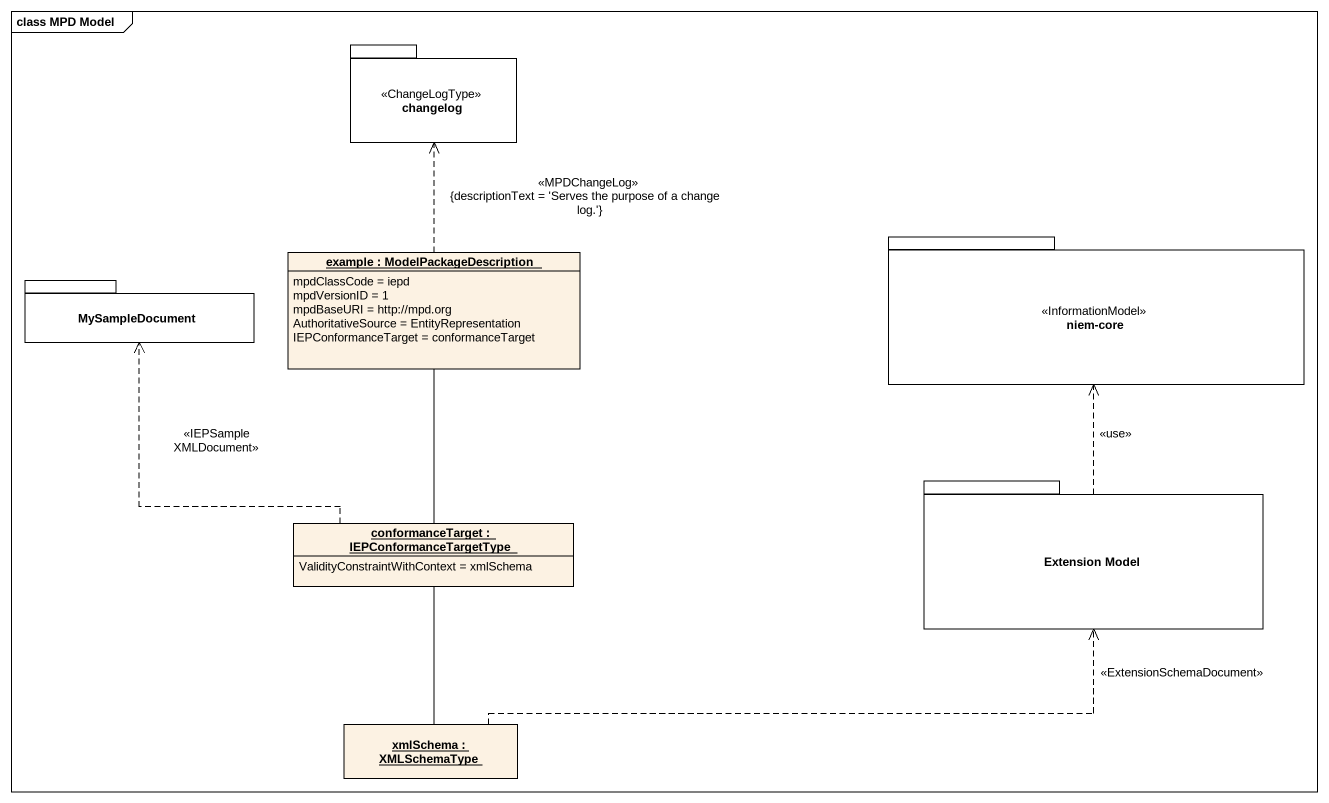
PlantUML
@startuml
mainframe class MPD Model
hide circle
hide empty members
package changelog <<ChangeLogType>> {
}
object "example : ModelPackageDescription" as example {
  mpdClassCode = iepd
  mpdVersionID = 1
  mpdBaseURI = http://mpd.org
  AuthoritativeSource = EntityRepresentation
  IEPConformanceTarget = conformanceTarget
}
package "niem-core" as niem_core <<InformationModel>> {
}
package MySampleDocument {
}
package "Extension Model" as Extension_Model {
}
object "conformanceTarget : IEPConformanceTargetType" as conformanceTarget {
  ValidityConstraintWithContext = xmlSchema
}
object "xmlSchema : XMLSchemaType" as xmlSchema
example .up.> changelog : <<MPDChangeLog>>\n{descriptionText = 'Serves the purpose of a change log.'}
Extension_Model .up.> niem_core : <<use>>
conformanceTarget -up- example
conformanceTarget .up.> MySampleDocument : <<IEPSampleXMLDocument>>
xmlSchema .right.> Extension_Model : <<ExtensionSchemaDocument>>
xmlSchema -up- conformanceTarget
@enduml
